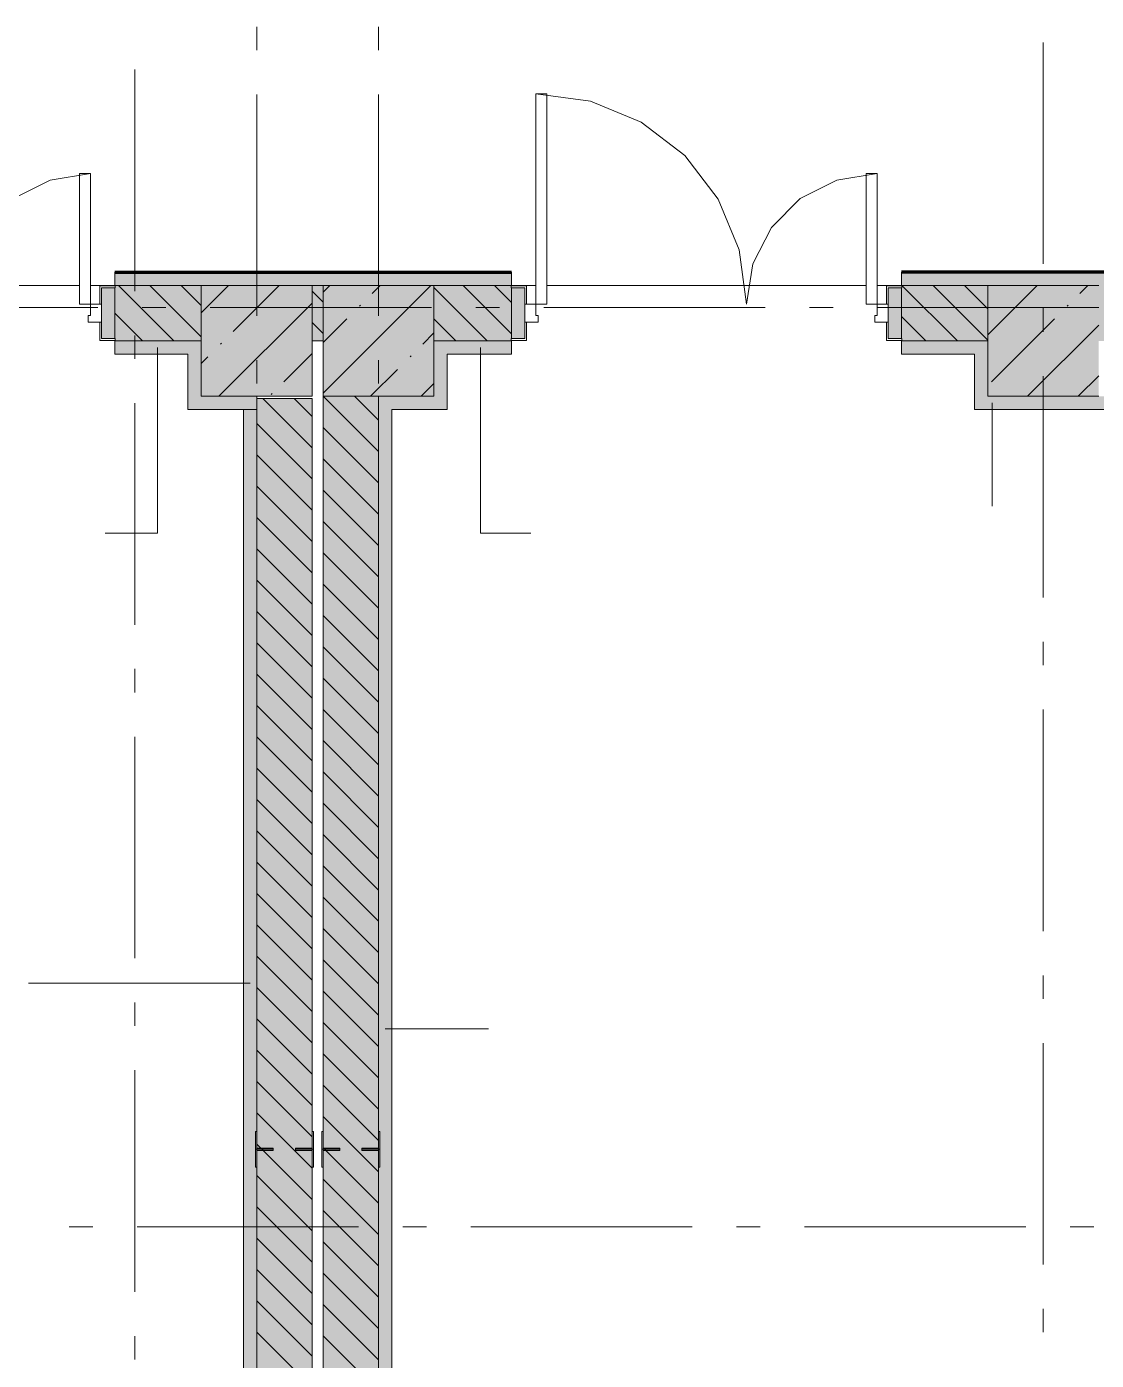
# Model space of a CAD drawing. Header units: millimetres. Extents: x -537608 to 253996, y -217170 to 186033.
# Drawn here: x -243964 to -239137, y 94569 to 100590 of the extents above; entities that cross this region are included whole.
import ezdxf

# ---------------------------------------------------------------- set-up
doc = ezdxf.new("R2010")
doc.units = ezdxf.units.MM
doc.layers.add('16) Лак 1.6м', color=160, linetype='Continuous', lineweight=90)
doc.layers.add('PDF _Геометрия', color=7, linetype='Continuous')
doc.layers.add('PDF _Сплошная заливка', color=7, linetype='Continuous', true_color=0xffffff)

msp = doc.modelspace()

# ---------------------------------------------------------------- hatches: boundary and pattern name
at = {"layer": 'PDF _Сплошная заливка', "true_color": 0xff7d7d, "transparency": 33554559}
h = msp.add_hatch(color=11, dxfattribs=at)
h.paths.add_polyline_path([(-233376.192, 99421.2652), (-233026.1928, 99421.2652), (-233026.1928, 99481.2658), (-233636.1913, 99481.2658), (-233636.1913, 99421.2652)], flags=0)
h.paths.add_polyline_path([(-234556.1914, 99421.2652), (-234336.1919, 99421.2652), (-234336.1919, 99481.2658), (-234556.1914, 99481.2658)], flags=0)
h.paths.add_polyline_path([(-235256.1919, 99421.2652), (-235256.1919, 99481.2658), (-240016.1913, 99481.2658), (-240016.1913, 99421.2652), (-238284.1467, 99421.2652)], flags=0)
h.paths.add_polyline_path([(-242626.1889, 99421.2652), (-241776.1899, 99421.2652), (-241776.1899, 99481.2658), (-243566.1899, 99481.2658), (-243566.1899, 99421.2652), (-242676.189, 99421.2652)], flags=0)
h.paths.add_polyline_path([(-245676.192, 99421.2652), (-245326.1907, 99421.2652), (-245326.1907, 99481.2658), (-258513.7587, 99481.2658), (-258513.7587, 99421.2652), (-246176.1896, 99421.2652)], flags=0)
h.paths.add_polyline_path([(-260273.755, 99421.2652), (-260273.755, 99481.2658), (-261231.6816, 99481.2658), (-261231.6816, 99421.2652), (-260676.1851, 99421.2652)], flags=0)
at = {"layer": 'PDF _Сплошная заливка', "transparency": 33554559}
h = msp.add_hatch(color=256, dxfattribs=at)
h.paths.add_polyline_path([(-233376.192, 99171.2642), (-233376.192, 99421.2652), (-233636.1913, 99421.2652), (-233636.1913, 99171.2642)], flags=0)
h.paths.add_polyline_path([(-235446.1923, 99171.2642), (-235256.1919, 99171.2642), (-235256.1919, 99421.2652), (-239126.1905, 99421.2652), (-239126.1905, 99171.2642), (-236931.1919, 99171.2642)], flags=0)
h.paths.add_polyline_path([(-234476.1919, 99171.2642), (-234336.1919, 99171.2642), (-234336.1919, 99421.2652), (-234556.1914, 99421.2652), (-234556.1914, 99171.2642)], flags=0)
h.paths.add_polyline_path([(-242066.1928, 99171.2642), (-241778.1921, 99173.2643), (-241778.1921, 99421.2652), (-242126.1913, 99419.2651), (-242126.1913, 99171.2642)], flags=0)
h.paths.add_polyline_path([(-242676.189, 99171.2642), (-242626.1889, 99171.2642), (-242626.1889, 99421.2652), (-242676.189, 99421.2652), (-242676.189, 99260.5515)], flags=0)
h.paths.add_polyline_path([(-240014.1912, 99171.2642), (-239626.1902, 99171.2642), (-239626.1902, 99421.2652), (-240014.1912, 99419.2651), (-240016.1913, 99171.2642)], flags=0)
h.paths.add_polyline_path([(-243293.3633, 99171.2642), (-243176.191, 99171.2642), (-243176.191, 99421.2652), (-243564.192, 99419.2651), (-243564.192, 99171.2642)], flags=0)
h.paths.add_polyline_path([(-246176.1896, 99171.2642), (-246176.1896, 99421.2652), (-251676.1892, 99421.2652), (-251676.1892, 99171.2642), (-246632.8397, 99171.2642)], flags=0)
h.paths.add_polyline_path([(-245616.1892, 99171.2642), (-245328.1886, 99173.2643), (-245328.1886, 99421.2652), (-245676.192, 99419.2651), (-245676.192, 99171.2642)], flags=0)
h.paths.add_polyline_path([(-256826.1875, 99171.2642), (-255176.1898, 99171.2642), (-255176.1898, 99421.2652), (-258511.7564, 99419.2651), (-258511.7564, 99171.2642), (-256926.188, 99171.2642)], flags=0)
h.paths.add_polyline_path([(-254066.1873, 99171.2642), (-252176.1868, 99171.2642), (-252176.1868, 99421.2652), (-254676.1879, 99421.2652), (-254676.1879, 99171.2642)], flags=0)
h.paths.add_polyline_path([(-261660.4854, 99171.2642), (-261176.187, 99171.2642), (-261176.187, 99421.2652), (-263676.1881, 99421.2652), (-263676.1881, 99171.2642), (-263330.2213, 99171.2642)], flags=0)
h.paths.add_polyline_path([(-260273.755, 99171.2642), (-260275.7573, 99421.2652), (-260676.1851, 99419.2651), (-260676.1851, 99171.2642), (-260275.7573, 99171.2642)], flags=0)
at = {"layer": 'PDF _Сплошная заливка', "true_color": 0xff7d7d, "transparency": 33554559}
h = msp.add_hatch(color=11, dxfattribs=at)
h.paths.add_polyline_path([(-243176.191, 99111.2657), (-243176.191, 99171.2642), (-243566.1899, 99171.2642), (-243566.1899, 99111.2657), (-243236.1895, 99111.2657)], flags=0)
h.paths.add_polyline_path([(-245616.1892, 99111.2657), (-245326.1907, 99111.2657), (-245326.1907, 99171.2642), (-245616.1892, 99171.2642)], flags=0)
h = msp.add_hatch(color=11, dxfattribs=at)
h.paths.add_polyline_path([(-239686.1909, 99111.2657), (-239626.1902, 99111.2657), (-239626.1902, 99171.2642), (-240016.1913, 99171.2642), (-240016.1913, 99111.2657), (-239953.8848, 99111.2657)], flags=0)
h.paths.add_polyline_path([(-242066.1928, 99111.2657), (-241776.1899, 99111.2657), (-241776.1899, 99171.2642), (-242066.1928, 99171.2642)], flags=0)
for points in [[(-242986.1885, 98861.2647), (-242926.19, 98861.2647), (-242926.19, 98921.2654), (-243176.191, 98921.2654), (-243176.191, 98861.2647)], [(-242376.1922, 91921.2686), (-242316.1894, 91921.2686), (-242316.1894, 98921.2654), (-242376.1922, 98921.2654), (-242376.1922, 92577.1358)], [(-242126.1913, 98861.2647), (-242066.1928, 98861.2647), (-242066.1928, 98921.2654), (-242316.1894, 98921.2654), (-242316.1894, 98861.2647)], [(-239066.1919, 98861.2647), (-239066.1919, 98921.2654), (-239626.1902, 98921.2654), (-239626.1902, 98861.2647), (-239119.0147, 98861.2647)]]:
    msp.add_hatch(color=11, dxfattribs=at).paths.add_polyline_path(points)
at = {"layer": 'PDF _Сплошная заливка', "transparency": 33554559}
for points in [[(-242926.19, 91981.2671), (-242676.189, 91981.2671), (-242676.189, 98911.2649), (-242926.19, 98911.2649), (-242926.19, 92577.1358)], [(-242458.491, 91921.2686), (-242376.1922, 91921.2686), (-242376.1922, 98921.2654), (-242626.1889, 98921.2654), (-242626.1889, 91921.2686)]]:
    msp.add_hatch(color=256, dxfattribs=at).paths.add_polyline_path(points)
at = {"layer": 'PDF _Сплошная заливка', "true_color": 0xfca910, "transparency": 33554559}
msp.add_hatch(color=40, dxfattribs=at).paths.add_polyline_path([(-242986.1885, 91921.2686), (-242926.19, 91921.2686), (-242926.19, 98861.2647), (-242986.1885, 98861.2647), (-242986.1885, 91981.2671)])

# ---------------------------------------------------------------- linework, layer by layer
at = {"layer": '16) Лак 1.6м'}
for p, q in [((-243566.1899, 99481.2658), (-241776.1899, 99481.2658)), ((-235256.1919, 99481.2658), (-240016.1913, 99481.2658))]:
    msp.add_line(p, q, dxfattribs=at)
at = {"layer": 'PDF _Геометрия', "color": 253, "lineweight": 9, "true_color": 0xaaaaaa}
for p, q in [((-242926.19, 100484.019), (-242926.19, 100589.8518)), ((-242376.1922, 100484.019), (-242376.1922, 100589.8518)), ((-239376.1914, 99518.4322), (-239376.1914, 100518.434)), ((-243476.1921, 100395.8405), (-243476.1921, 99395.8409)), ((-242926.19, 99284.0187), (-242926.19, 100284.0182)), ((-242376.1922, 99284.0187), (-242376.1922, 100284.0182)), ((-243642.5422, 99321.2648), (-244642.5418, 99321.2648)), ((-243336.7066, 99321.2648), (-243442.5415, 99321.2648)), ((-242136.7063, 99321.2648), (-243136.7058, 99321.2648)), ((-241830.875, 99321.2648), (-241936.7098, 99321.2648)), ((-240630.8746, 99321.2648), (-241630.8742, 99321.2648)), ((-240325.0411, 99321.2648), (-240430.876, 99321.2648)), ((-239125.0429, 99321.2648), (-240125.0425, 99321.2648)), ((-239376.1914, 99212.6009), (-239376.1914, 99318.4336)), ((-243476.1921, 99195.8424), (-243476.1921, 99090.0074)), ((-242126.1913, 99171.2642), (-242119.1899, 99171.2642)), ((-242926.19, 98978.1852), (-242926.19, 99084.0179)), ((-242376.1922, 98978.1852), (-242376.1922, 99084.0179)), ((-239376.1914, 98012.6006), (-239376.1914, 99012.6001)), ((-243476.1921, 98890.0088), (-243476.1921, 97890.0092)), ((-242926.19, 97778.1848), (-242926.19, 98778.1844)), ((-242376.1922, 97778.1848), (-242376.1922, 98778.1844)), ((-239376.1914, 97706.7671), (-239376.1914, 97812.602)), ((-243476.1921, 97690.0085), (-243476.1921, 97584.1736)), ((-242926.19, 97472.3535), (-242926.19, 97578.1841)), ((-242376.1922, 97472.3535), (-242376.1922, 97578.1841)), ((-239376.1914, 96506.7668), (-239376.1914, 97506.7663)), ((-243476.1921, 97384.1771), (-243476.1921, 96384.1776)), ((-242926.19, 96272.3532), (-242926.19, 97272.3527)), ((-242376.1922, 96272.3532), (-242376.1922, 97272.3527)), ((-239376.1914, 96200.9355), (-239376.1914, 96306.766)), ((-243476.1921, 96184.1768), (-243476.1921, 96078.342)), ((-242926.19, 95966.5176), (-242926.19, 96072.3524)), ((-242376.1922, 95966.5176), (-242376.1922, 96072.3524)), ((-239376.1914, 95000.9351), (-239376.1914, 96000.9347)), ((-243476.1921, 95878.3412), (-243476.1921, 94878.3416)), ((-242926.19, 94766.5172), (-242926.19, 95766.5168)), ((-242376.1922, 94766.5172), (-242376.1922, 95766.5168)), ((-243666.285, 95171.2639), (-243772.1199, 95171.2639)), ((-242466.289, 95171.2639), (-243466.2885, 95171.2639)), ((-242160.4533, 95171.2639), (-242266.2883, 95171.2639)), ((-240960.4552, 95171.2639), (-241960.4526, 95171.2639)), ((-240654.6217, 95171.2639), (-240760.4544, 95171.2639)), ((-239454.6214, 95171.2639), (-240454.6209, 95171.2639)), ((-239148.7879, 95171.2639), (-239254.6206, 95171.2639)), ((-239376.1914, 94695.0995), (-239376.1914, 94800.9343)), ((-243476.1921, 94678.3409), (-243476.1921, 94572.5103))]:
    msp.add_line(p, q, dxfattribs=at)
at = {"layer": 'PDF _Геометрия', "lineweight": 9}
for p, q in [((-241666.1912, 100286.2659), (-241666.1912, 99336.2644)), ((-241616.191, 100286.2659), (-241666.1912, 100286.2659)), ((-241666.1912, 100286.2659), (-241420.311, 100253.8941)), ((-241616.191, 99336.2644), (-241616.191, 100286.2659)), ((-241420.311, 100253.8941), (-241191.1915, 100158.9898)), ((-241191.1915, 100158.9898), (-240994.4395, 100008.016)), ((-240994.4395, 100008.016), (-240843.4659, 99811.2641)), ((-244022.982, 99813.585), (-243858.5094, 99897.3887)), ((-243858.5094, 99897.3887), (-243676.1886, 99926.2641)), ((-243676.1886, 99926.2641), (-243726.1888, 99926.2641)), ((-243726.1888, 99926.2641), (-243726.1888, 99336.2644)), ((-243676.1886, 99336.2644), (-243676.1886, 99926.2641)), ((-240472.9834, 99813.585), (-240308.5108, 99897.3887)), ((-240308.5108, 99897.3887), (-240126.19, 99926.2641)), ((-240126.19, 99926.2641), (-240176.1902, 99926.2641)), ((-240176.1902, 99926.2641), (-240176.1902, 99336.2644)), ((-240126.19, 99336.2644), (-240126.19, 99926.2641)), ((-240843.4659, 99811.2641), (-240748.5615, 99582.1425)), ((-240603.5106, 99683.0579), (-240472.9834, 99813.585)), ((-240687.3143, 99518.5851), (-240603.5106, 99683.0579)), ((-240748.5615, 99582.1425), (-240716.1919, 99336.2644)), ((-243566.1899, 99421.2652), (-243566.1899, 99481.2658)), ((-241776.1899, 99481.2658), (-241776.1899, 99421.2652)), ((-240716.1919, 99336.2644), (-240687.3143, 99518.5851)), ((-240016.1913, 99481.2658), (-240016.1913, 99421.2652)), ((-243564.192, 99419.2651), (-243634.1888, 99419.2651)), ((-243634.1888, 99419.2651), (-243634.1888, 99336.2644)), ((-243626.1884, 99336.2644), (-243626.1884, 99411.2647)), ((-243626.1884, 99411.2647), (-243564.192, 99411.2647)), ((-243566.1899, 99411.2647), (-243626.1884, 99411.2647)), ((-243626.1884, 99411.2647), (-243626.1884, 99181.2647)), ((-243566.1899, 99421.2652), (-243176.191, 99421.2652)), ((-243176.191, 99421.2652), (-243566.1899, 99421.2652)), ((-243566.1899, 99181.2647), (-243566.1899, 99411.2647)), ((-243564.192, 99411.2647), (-243564.192, 99419.2651)), ((-243299.749, 99171.2642), (-243549.75, 99421.2652)), ((-243176.191, 99189.1272), (-243408.331, 99421.2652)), ((-243176.191, 99330.5483), (-243266.9078, 99421.2652)), ((-243176.191, 99297.8535), (-243052.7794, 99421.2652)), ((-242676.189, 99421.2652), (-243176.191, 99421.2652)), ((-243176.191, 99421.2652), (-243176.191, 98921.2654)), ((-243032.1842, 99213.7592), (-242824.6783, 99421.2652)), ((-242626.1889, 99421.2652), (-242676.189, 99421.2652)), ((-242676.189, 99421.2652), (-242626.1889, 99421.2652)), ((-242676.189, 98921.2654), (-242676.189, 99421.2652)), ((-242626.1889, 99391.6556), (-242596.5814, 99421.2652)), ((-242626.1889, 98935.4598), (-242140.3835, 99421.2652)), ((-242126.1913, 99421.2652), (-242626.1889, 99421.2652)), ((-242626.1889, 99421.2652), (-242626.1889, 98921.2654)), ((-242404.9169, 99384.8329), (-242368.4846, 99421.2652)), ((-241776.1899, 99421.2652), (-242126.1913, 99421.2652)), ((-242126.1913, 99421.2652), (-241776.1899, 99421.2652)), ((-242126.1913, 98921.2654), (-242126.1913, 99421.2652)), ((-241885.5384, 99171.2642), (-242126.1913, 99411.9192)), ((-241776.1899, 99203.3389), (-241994.1161, 99421.2652)), ((-241776.1899, 99344.7621), (-241852.693, 99421.2652)), ((-241708.191, 99419.2651), (-241778.1921, 99419.2651)), ((-241778.1921, 99419.2651), (-241778.1921, 99411.2647)), ((-241778.1921, 99411.2647), (-241716.1914, 99411.2647)), ((-241716.1914, 99411.2647), (-241776.1899, 99411.2647)), ((-241776.1899, 99411.2647), (-241776.1899, 99181.2647)), ((-241716.1914, 99411.2647), (-241716.1914, 99336.2644)), ((-241716.1914, 99181.2647), (-241716.1914, 99411.2647)), ((-241708.191, 99336.2644), (-241708.191, 99419.2651)), ((-240014.1912, 99419.2651), (-240084.1902, 99419.2651)), ((-240084.1902, 99419.2651), (-240084.1902, 99336.2644)), ((-240076.192, 99336.2644), (-240076.192, 99411.2647)), ((-240076.192, 99411.2647), (-240014.1912, 99411.2647)), ((-240016.1913, 99411.2647), (-240076.192, 99411.2647)), ((-240076.192, 99411.2647), (-240076.192, 99181.2647)), ((-240016.1913, 99421.2652), (-239626.1902, 99421.2652)), ((-239626.1902, 99421.2652), (-240016.1913, 99421.2652)), ((-240016.1913, 99181.2647), (-240016.1913, 99411.2647)), ((-239764.2183, 99171.2642), (-240014.217, 99421.2652)), ((-240014.1912, 99411.2647), (-240014.1912, 99419.2651)), ((-239626.1902, 99174.6594), (-239872.796, 99421.2652)), ((-239626.1902, 99316.0826), (-239731.3749, 99421.2652)), ((-239626.1902, 99198.2773), (-239403.2045, 99421.2652)), ((-239126.1905, 99421.2652), (-239626.1902, 99421.2652)), ((-239626.1902, 99421.2652), (-239626.1902, 98921.2654)), ((-239211.5357, 99384.8329), (-239175.1056, 99421.2652)), ((-242626.1889, 99346.2326), (-242676.189, 99396.2328)), ((-243726.1888, 99336.2644), (-243676.1886, 99336.2644)), ((-243676.1886, 99336.2644), (-243676.1886, 99286.2642)), ((-243626.1884, 99336.2644), (-243676.1886, 99336.2644)), ((-243634.1888, 99336.2644), (-243626.1884, 99336.2644)), ((-243626.1884, 99256.2649), (-243626.1884, 99336.2644)), ((-243441.1722, 99171.2642), (-243566.1899, 99296.2841)), ((-243096.5834, 98921.2654), (-242676.189, 99341.6575)), ((-242461.94, 99327.8098), (-242457.1992, 99332.5506)), ((-241666.1912, 99336.2644), (-241716.1914, 99336.2644)), ((-241716.1914, 99336.2644), (-241716.1914, 99256.2649)), ((-241716.1914, 99336.2644), (-241708.191, 99336.2644)), ((-241666.1912, 99336.2644), (-241616.191, 99336.2644)), ((-241666.1912, 99286.2642), (-241666.1912, 99336.2644)), ((-240176.1902, 99336.2644), (-240126.19, 99336.2644)), ((-240126.19, 99336.2644), (-240126.19, 99286.2642)), ((-240076.192, 99336.2644), (-240126.19, 99336.2644)), ((-240084.1902, 99336.2644), (-240076.192, 99336.2644)), ((-240076.192, 99256.2649), (-240076.192, 99336.2644)), ((-239268.561, 99327.8098), (-239263.8202, 99332.5506)), ((-243676.1886, 99286.2642), (-243686.1913, 99286.2642)), ((-243686.1913, 99286.2642), (-243686.1913, 99256.2649)), ((-243686.1913, 99256.2649), (-243626.1884, 99256.2649)), ((-243626.1884, 99256.2649), (-243634.1888, 99256.2649)), ((-243634.1888, 99256.2649), (-243634.1888, 99173.2643)), ((-243626.1884, 99181.2647), (-243626.1884, 99256.2649)), ((-242626.1889, 99204.8115), (-242676.189, 99254.8117)), ((-242626.1889, 99163.5587), (-242518.9632, 99270.7845)), ((-242026.9574, 99171.2642), (-242126.1913, 99270.4981)), ((-241716.1914, 99256.2649), (-241656.1929, 99256.2649)), ((-241708.191, 99256.2649), (-241716.1914, 99256.2649)), ((-241716.1914, 99256.2649), (-241716.1914, 99181.2647)), ((-241708.191, 99173.2643), (-241708.191, 99256.2649)), ((-241656.1929, 99286.2642), (-241666.1912, 99286.2642)), ((-241656.1929, 99256.2649), (-241656.1929, 99286.2642)), ((-240126.19, 99286.2642), (-240136.1905, 99286.2642)), ((-240136.1905, 99286.2642), (-240136.1905, 99256.2649)), ((-240136.1905, 99256.2649), (-240076.192, 99256.2649)), ((-240076.192, 99256.2649), (-240084.1902, 99256.2649)), ((-240084.1902, 99256.2649), (-240084.1902, 99173.2643)), ((-240076.192, 99181.2647), (-240076.192, 99256.2649)), ((-239905.6393, 99171.2642), (-240016.1913, 99281.8184)), ((-239610.7083, 98985.6602), (-239325.5863, 99270.7845)), ((-239447.0064, 98921.2654), (-239126.1905, 99242.0813)), ((-243634.1888, 99173.2643), (-243564.192, 99173.2643)), ((-243564.192, 99181.2647), (-243626.1884, 99181.2647)), ((-243626.1884, 99181.2647), (-243566.1899, 99181.2647)), ((-243566.1899, 99111.2657), (-243566.1899, 99171.2642)), ((-243566.1899, 99171.2642), (-243176.191, 99171.2642)), ((-243176.191, 99171.2642), (-243566.1899, 99171.2642)), ((-243564.192, 99173.2643), (-243564.192, 99181.2647)), ((-242676.189, 99171.2642), (-242626.1889, 99171.2642)), ((-242176.8158, 99156.7361), (-242126.1913, 99207.3606)), ((-242066.1928, 99171.2642), (-242126.1913, 99171.2642)), ((-242126.1913, 99171.2642), (-242066.1928, 99171.2642)), ((-241776.1899, 99171.2642), (-242066.1928, 99171.2642)), ((-242066.1928, 99171.2642), (-241776.1899, 99171.2642)), ((-241778.1921, 99181.2647), (-241778.1921, 99173.2643)), ((-241716.1914, 99181.2647), (-241778.1921, 99181.2647)), ((-241778.1921, 99173.2643), (-241708.191, 99173.2643)), ((-241776.1899, 99181.2647), (-241716.1914, 99181.2647)), ((-241776.1899, 99171.2642), (-241776.1899, 99111.2657)), ((-240084.1902, 99173.2643), (-240014.1912, 99173.2643)), ((-240014.1912, 99181.2647), (-240076.192, 99181.2647)), ((-240076.192, 99181.2647), (-240016.1913, 99181.2647)), ((-240016.1913, 99171.2642), (-239626.1902, 99171.2642)), ((-239626.1902, 99171.2642), (-240016.1913, 99171.2642)), ((-240016.1913, 99171.2642), (-240016.1913, 99111.2657)), ((-240014.1912, 99173.2643), (-240014.1912, 99181.2647)), ((-243236.1895, 99111.2657), (-243566.1899, 99111.2657)), ((-243374.1206, 99141.265), (-243374.1206, 98302.9587)), ((-243236.1895, 98861.2647), (-243236.1895, 99111.2657)), ((-243089.2116, 99156.7361), (-243084.4709, 99161.4769)), ((-242804.0875, 98985.6602), (-242676.189, 99113.5586)), ((-241776.1899, 99111.2657), (-242066.1928, 99111.2657)), ((-242066.1928, 99111.2657), (-242066.1928, 98921.2654)), ((-241916.063, 99141.265), (-241916.063, 98302.9587)), ((-240016.1913, 99111.2657), (-239686.1909, 99111.2657)), ((-239686.1909, 99111.2657), (-239686.1909, 98861.2647)), ((-243176.191, 99069.7546), (-243146.2348, 99099.7108)), ((-242233.8433, 99099.7108), (-242229.0981, 99104.4516)), ((-242412.2844, 98921.2654), (-242290.8663, 99042.6855)), ((-239218.9074, 98921.2654), (-239126.1905, 99013.9824)), ((-242861.1105, 98928.6371), (-242856.3697, 98933.3779)), ((-242184.1875, 98921.2654), (-242126.1913, 98979.2617)), ((-243176.191, 98921.2654), (-242676.189, 98921.2654)), ((-242926.19, 98861.2647), (-242926.19, 98921.2654)), ((-242676.189, 98911.2649), (-242926.19, 98911.2649)), ((-242926.19, 98911.2649), (-242926.19, 98861.2647)), ((-242676.189, 98689.1275), (-242898.3308, 98911.2649)), ((-242676.189, 98830.5486), (-242756.9076, 98911.2649)), ((-242676.189, 91981.2671), (-242676.189, 98911.2649)), ((-242626.1889, 98921.2654), (-242626.1889, 91921.2686)), ((-242626.1889, 98921.2654), (-242126.1913, 98921.2654)), ((-242376.1922, 98671.9684), (-242625.487, 98921.2654)), ((-242376.1922, 98813.3895), (-242484.0638, 98921.2654)), ((-242376.1922, 91921.2686), (-242376.1922, 98921.2654)), ((-242376.1922, 98921.2654), (-242376.1922, 91921.2686)), ((-242066.1928, 98921.2654), (-242066.1928, 98861.2647)), ((-239626.1902, 98921.2654), (-239126.1905, 98921.2654)), ((-239607.0225, 98891.2661), (-239607.0225, 98425.1151)), ((-243176.191, 98861.2647), (-243236.1895, 98861.2647)), ((-242986.1885, 98861.2647), (-243176.191, 98861.2647)), ((-242986.1885, 91981.2671), (-242986.1885, 98861.2647)), ((-242926.19, 98861.2647), (-242986.1885, 98861.2647)), ((-242926.19, 98861.2647), (-242926.19, 91981.2671)), ((-242926.19, 91981.2671), (-242926.19, 98861.2647)), ((-242066.1928, 98861.2647), (-242316.1894, 98861.2647)), ((-242316.1894, 98861.2647), (-242316.1894, 91981.2671)), ((-239686.1909, 98861.2647), (-239626.1902, 98861.2647)), ((-239626.1902, 98861.2647), (-239066.1919, 98861.2647)), ((-242676.189, 98547.7043), (-242926.19, 98797.7052)), ((-242376.1922, 98530.5474), (-242626.1889, 98780.5483)), ((-242676.189, 98406.2832), (-242926.19, 98656.2842)), ((-242376.1922, 98389.1263), (-242626.1889, 98639.1273)), ((-242676.189, 98264.8621), (-242926.19, 98514.8632)), ((-242376.1922, 98247.7053), (-242626.1889, 98497.704)), ((-242676.189, 98123.4411), (-242926.19, 98373.442)), ((-242376.1922, 98106.2842), (-242626.1889, 98356.283)), ((-243374.1206, 98302.9587), (-243610.4374, 98302.9587)), ((-241916.063, 98302.9587), (-241689.3139, 98302.9587)), ((-242676.189, 97982.02), (-242926.19, 98232.0189)), ((-242376.1922, 97964.8632), (-242626.1889, 98214.862)), ((-242676.189, 97840.599), (-242926.19, 98090.5978)), ((-242376.1922, 97823.44), (-242626.1889, 98073.4409)), ((-242676.189, 97699.1758), (-242926.19, 97949.1767)), ((-242376.1922, 97682.021), (-242626.1889, 97932.0199)), ((-242676.189, 97557.7569), (-242926.19, 97807.7578)), ((-242376.1922, 97540.5979), (-242626.1889, 97790.5988)), ((-242676.189, 97416.3337), (-242926.19, 97666.3346)), ((-242376.1922, 97399.1789), (-242626.1889, 97649.1756)), ((-242676.189, 97274.9147), (-242926.19, 97524.9114)), ((-242376.1922, 97257.7557), (-242626.1889, 97507.7567)), ((-242676.189, 97133.4916), (-242926.19, 97383.4925)), ((-242376.1922, 97116.3325), (-242626.1889, 97366.3335)), ((-242676.189, 96992.0726), (-242926.19, 97242.0693)), ((-242376.1922, 96974.9136), (-242626.1889, 97224.9146)), ((-242676.189, 96850.6494), (-242926.19, 97100.6504)), ((-242376.1922, 96833.4904), (-242626.1889, 97083.4913)), ((-242676.189, 96709.2262), (-242926.19, 96959.2272)), ((-242376.1922, 96692.0715), (-242626.1889, 96942.0725)), ((-242676.189, 96567.8073), (-242926.19, 96817.8083)), ((-242376.1922, 96550.6483), (-242626.1889, 96800.6492)), ((-242676.189, 96426.3841), (-242926.19, 96676.3851)), ((-242376.1922, 96409.2294), (-242626.1889, 96659.226)), ((-242676.189, 96284.9652), (-242926.19, 96534.9619)), ((-242376.1922, 96267.8062), (-242626.1889, 96517.8071)), ((-242676.189, 96143.542), (-242926.19, 96393.5429)), ((-242376.1922, 96126.3873), (-242626.1889, 96376.3839)), ((-242956.1893, 96270.9322), (-243956.1888, 96270.9322)), ((-242676.189, 96002.1231), (-242926.19, 96252.1198)), ((-242376.1922, 95984.964), (-242626.1889, 96234.965)), ((-242676.189, 95860.6999), (-242926.19, 96110.7008)), ((-242376.1922, 95843.5409), (-242626.1889, 96093.5418)), ((-242346.1887, 96064.7869), (-241880.0398, 96064.7869)), ((-242676.189, 95719.2767), (-242926.19, 95969.2776)), ((-242376.1922, 95702.1219), (-242626.1889, 95952.1229)), ((-242676.189, 95577.8577), (-242926.19, 95827.8588)), ((-242376.1922, 95560.6987), (-242626.1889, 95810.6997)), ((-242676.189, 95436.4346), (-242926.19, 95686.4355)), ((-242376.1922, 95419.2798), (-242626.1889, 95669.2765)), ((-242676.189, 95295.0156), (-242926.19, 95545.0166)), ((-242376.1922, 95277.8566), (-242626.1889, 95527.8576)), ((-242676.189, 95153.5924), (-242926.19, 95403.5934)), ((-242376.1922, 95136.4377), (-242626.1889, 95386.4344)), ((-242676.189, 95012.1735), (-242926.19, 95262.1702)), ((-242376.1922, 94995.0145), (-242626.1889, 95245.0155)), ((-242676.189, 94870.7503), (-242926.19, 95120.7513)), ((-242376.1922, 94853.5913), (-242626.1889, 95103.5922)), ((-242676.189, 94729.3271), (-242926.19, 94979.3281)), ((-242376.1922, 94712.1723), (-242626.1889, 94962.1734)), ((-242676.189, 94587.9082), (-242926.19, 94837.9092)), ((-242376.1922, 94570.7492), (-242626.1889, 94820.7501)), ((-242676.189, 94446.485), (-242926.19, 94696.4859)), ((-242376.1922, 94429.3303), (-242626.1889, 94679.3312))]:
    msp.add_line(p, q, dxfattribs=at)
at = {"layer": 'PDF _Геометрия', "color": 9, "lineweight": 9, "true_color": 0xc0c0c0}
for p, q in [((-245166.1917, 99421.2652), (-243726.1888, 99421.2652)), ((-243726.1888, 99421.2652), (-245166.1917, 99421.2652)), ((-243676.1886, 99421.2652), (-243566.1899, 99421.2652)), ((-243566.1899, 99421.2652), (-243676.1886, 99421.2652)), ((-241776.1899, 99421.2652), (-241666.1912, 99421.2652)), ((-241666.1912, 99421.2652), (-241776.1899, 99421.2652)), ((-241616.191, 99421.2652), (-240176.1902, 99421.2652)), ((-240176.1902, 99421.2652), (-241616.191, 99421.2652)), ((-240126.19, 99421.2652), (-240016.1913, 99421.2652)), ((-240016.1913, 99421.2652), (-240126.19, 99421.2652))]:
    msp.add_line(p, q, dxfattribs=at)
at = {"layer": 'PDF _Геометрия', "color": 253, "lineweight": 20, "true_color": 0xaaaaaa}
for p, q in [((-242926.19, 95602.2421), (-242932.1924, 95602.2421)), ((-242932.1924, 95602.2421), (-242932.1924, 95521.2394)), ((-242926.19, 95527.2418), (-242926.19, 95602.2421)), ((-242670.1909, 95602.2421), (-242676.189, 95602.2421)), ((-242676.189, 95602.2421), (-242676.189, 95527.2418)), ((-242670.1909, 95521.2394), (-242670.1909, 95602.2421)), ((-242626.1889, 95602.2421), (-242632.1913, 95602.2421)), ((-242632.1913, 95602.2421), (-242632.1913, 95521.2394)), ((-242626.1889, 95527.2418), (-242626.1889, 95602.2421)), ((-242370.1898, 95602.2421), (-242376.1922, 95602.2421)), ((-242376.1922, 95602.2421), (-242376.1922, 95527.2418)), ((-242370.1898, 95521.2394), (-242370.1898, 95602.2421)), ((-242851.1897, 95521.2394), (-242932.1924, 95521.2394)), ((-242932.1924, 95521.2394), (-242932.1924, 95440.241)), ((-242932.1924, 95521.2394), (-242851.1897, 95521.2394)), ((-242851.1897, 95527.2418), (-242926.19, 95527.2418)), ((-242926.19, 95440.241), (-242926.19, 95515.2412)), ((-242926.19, 95515.2412), (-242851.1897, 95515.2412)), ((-242851.1897, 95521.2394), (-242851.1897, 95527.2418)), ((-242851.1897, 95515.2412), (-242851.1897, 95521.2394)), ((-242676.189, 95527.2418), (-242751.1894, 95527.2418)), ((-242751.1894, 95527.2418), (-242751.1894, 95521.2394)), ((-242670.1909, 95521.2394), (-242751.1894, 95521.2394)), ((-242751.1894, 95521.2394), (-242751.1894, 95515.2412)), ((-242751.1894, 95521.2394), (-242670.1909, 95521.2394)), ((-242751.1894, 95515.2412), (-242676.189, 95515.2412)), ((-242676.189, 95515.2412), (-242676.189, 95440.241)), ((-242670.1909, 95440.241), (-242670.1909, 95521.2394)), ((-242551.1886, 95521.2394), (-242632.1913, 95521.2394)), ((-242632.1913, 95521.2394), (-242632.1913, 95440.241)), ((-242632.1913, 95521.2394), (-242551.1886, 95521.2394)), ((-242551.1886, 95527.2418), (-242626.1889, 95527.2418)), ((-242626.1889, 95440.241), (-242626.1889, 95515.2412)), ((-242626.1889, 95515.2412), (-242551.1886, 95515.2412)), ((-242551.1886, 95521.2394), (-242551.1886, 95527.2418)), ((-242551.1886, 95515.2412), (-242551.1886, 95521.2394)), ((-242376.1922, 95527.2418), (-242451.1925, 95527.2418)), ((-242451.1925, 95527.2418), (-242451.1925, 95521.2394)), ((-242370.1898, 95521.2394), (-242451.1925, 95521.2394)), ((-242451.1925, 95521.2394), (-242451.1925, 95515.2412)), ((-242451.1925, 95521.2394), (-242370.1898, 95521.2394)), ((-242451.1925, 95515.2412), (-242376.1922, 95515.2412)), ((-242376.1922, 95515.2412), (-242376.1922, 95440.241)), ((-242370.1898, 95440.241), (-242370.1898, 95521.2394)), ((-242932.1924, 95440.241), (-242926.19, 95440.241)), ((-242676.189, 95440.241), (-242670.1909, 95440.241)), ((-242632.1913, 95440.241), (-242626.1889, 95440.241)), ((-242376.1922, 95440.241), (-242370.1898, 95440.241))]:
    msp.add_line(p, q, dxfattribs=at)
at = {"layer": 'PDF _Сплошная заливка', "color": 7, "lineweight": 35, "true_color": 0xf4f4f4, "transparency": 33554559}
for points in [[(-243566.1899, 99181.2647), (-243566.1899, 99411.2647), (-243626.1884, 99181.2647), (-243626.1884, 99411.2647)], [(-241716.1914, 99181.2647), (-241716.1914, 99411.2647), (-241776.1899, 99181.2647), (-241776.1899, 99411.2647)], [(-240016.1913, 99181.2647), (-240016.1913, 99411.2647), (-240076.192, 99181.2647), (-240076.192, 99411.2647)]]:
    msp.add_solid(points, dxfattribs=at)
at = {"layer": 'PDF _Сплошная заливка', "lineweight": 35, "transparency": 33554559}
for points in [[(-242676.189, 98921.2654), (-242676.189, 99421.2652), (-243176.191, 98921.2654), (-243176.191, 99421.2652)], [(-242626.1889, 98921.2654), (-242126.1913, 98921.2654), (-242626.1889, 99421.2652), (-242126.1913, 99421.2652)], [(-239126.1905, 98921.2654), (-239126.1905, 99421.2652), (-239626.1902, 98921.2654), (-239626.1902, 99421.2652)]]:
    msp.add_solid(points, dxfattribs=at)
at = {"layer": 'PDF _Сплошная заливка', "color": 11, "lineweight": 35, "true_color": 0xff7d7d, "transparency": 33554559}
for points in [[(-242066.1928, 98921.2654), (-242066.1928, 99171.2642), (-242126.1913, 98921.2654), (-242126.1913, 99171.2642)], [(-243176.191, 98861.2647), (-243176.191, 99111.2657), (-243236.1895, 98861.2647), (-243236.1895, 99111.2657)], [(-239626.1902, 98861.2647), (-239626.1902, 99111.2657), (-239686.1909, 98861.2647), (-239686.1909, 99111.2657)]]:
    msp.add_solid(points, dxfattribs=at)

doc.saveas('drawing.dxf')
